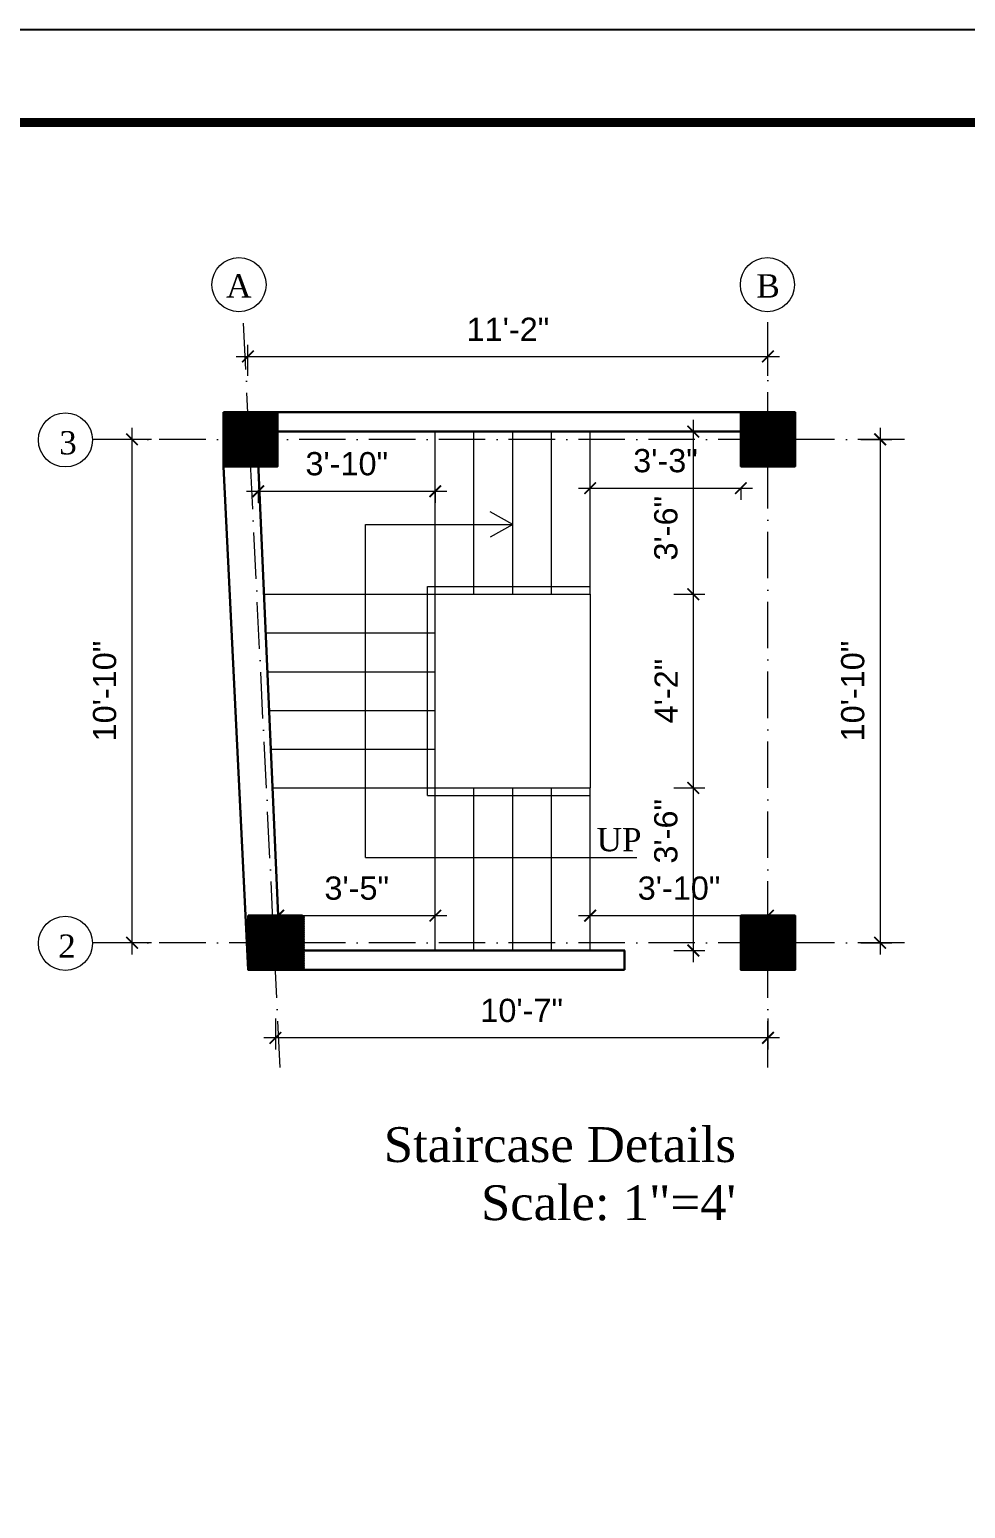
# Model space of a CAD drawing. Header units: inches. Extents: x -4737 to 13205, y 2479 to 13285.
# Drawn here: x 11525 to 12008, y 10555 to 11319 of the extents above; entities that cross this region are included whole.
import ezdxf

# ---------------------------------------------------------------- set-up
doc = ezdxf.new("R2010")
doc.units = ezdxf.units.IN
doc.header["$MEASUREMENT"] = 0
doc.linetypes.add('ACAD_ISO10W100', pattern=[18, 12, -3, 0, -3])
doc.linetypes.add('HIDDEN', pattern=[0.375, 0.25, -0.125])
for name, color, linetype, lineweight in [('CL', 30, 'ACAD_ISO10W100', 13), ('Door', 205, 'Continuous', 13), ('hatch-.09', 8, 'Continuous', 9), ('ns_DIMS', 1, 'Continuous', 0), ('ns_TEXT', 7, 'Continuous', 13), ('stair', 201, 'Continuous', 13), ('Text', 7, 'Continuous', 13), ('WALL', 12, 'Continuous', 30)]:
    doc.layers.add(name, color=color, linetype=linetype, lineweight=lineweight)
doc.styles.add('arial 1000', font='arial.ttf')
doc.styles.add('samar', font='times.ttf')
doc.styles.get("Standard").update_dxf_attribs({"font": 'arial.ttf'})
doc.dimstyles.new("1-8'", dxfattribs={"dimtxt": 6, "dimasz": 3, "dimexe": 3, "dimexo": 6, "dimgap": 4, "dimtad": 1, "dimdec": 0, "dimzin": 0, "dimdsep": 46, "dimlunit": 4, "dimtxsty": 'arial 1000', "dimblk": 'ARCHTICK', "dimcen": 8, "dimdle": 3, "dimclrt": 7, "dimazin": 0, "dimtfac": 1, "dimtdec": 0, "dimtix": 1, "dimtmove": 2, "dimatfit": 3, "dimfxl": 5, "dimfxlon": 1, "dimarcsym": 0})

# ---------------------------------------------------------------- blocks, each defined once
blk = doc.blocks.new('_ArchTick')
at = {"color": 0, "const_width": 0.15}
blk.add_lwpolyline([(-0.5, -0.5), (0.5, 0.5)], dxfattribs=at)
blk = doc.blocks.new('*D182')
at = {"layer": 'Defpoints', "color": 0, "transparency": 16777216}
for p in [(13000.9, 1501.2), (12866.55, 1486.79), (13000.9, 1486.79)]:
    blk.add_point(p, dxfattribs=at)
at = {"layer": 'ns_DIMS', "color": 0, "lineweight": -2, "transparency": 16777216}
for p, q in [((12863.55, 1501.2), (13003.9, 1501.2)), ((12866.55, 1496.2), (12866.55, 1504.2)), ((13000.9, 1496.2), (13000.9, 1504.2))]:
    blk.add_line(p, q, dxfattribs=at)
at = {"layer": 'ns_DIMS', "color": 0, "lineweight": -2, "transparency": 16777216, "xscale": 3, "yscale": 3, "zscale": 3, "rotation": 180}
blk.add_blockref('_ArchTick', (12866.55, 1501.2), dxfattribs=at)
at = {"layer": 'ns_DIMS', "color": 0, "lineweight": -2, "transparency": 16777216, "xscale": 3, "yscale": 3, "zscale": 3}
blk.add_blockref('_ArchTick', (13000.9, 1501.2), dxfattribs=at)
at = {"layer": 'ns_DIMS', "color": 7, "transparency": 16777216, "insert": (12933.73, 1508.21), "char_height": 6, "attachment_point": 5, "style": 'arial 1000'}
blk.add_mtext('11\'-2"', dxfattribs=at)
blk = doc.blocks.new('*D183')
at = {"layer": 'Defpoints', "color": 0, "transparency": 16777216}
for p in [(13007.9, 1479.79), (13007.9, 1349.79), (13029.89, 1349.79)]:
    blk.add_point(p, dxfattribs=at)
at = {"layer": 'ns_DIMS', "color": 0, "lineweight": -2, "transparency": 16777216}
for p, q in [((13029.89, 1482.79), (13029.89, 1346.79)), ((13024.89, 1479.79), (13032.89, 1479.79)), ((13024.89, 1349.79), (13032.89, 1349.79))]:
    blk.add_line(p, q, dxfattribs=at)
at = {"layer": 'ns_DIMS', "color": 0, "lineweight": -2, "transparency": 16777216, "xscale": 3, "yscale": 3, "zscale": 3}
for p, rotation in [((13029.89, 1479.79), 90), ((13029.89, 1349.79), 270)]:
    blk.add_blockref('_ArchTick', p, dxfattribs=dict(at, rotation=rotation))
at = {"layer": 'ns_DIMS', "color": 7, "transparency": 16777216, "insert": (13022.83, 1414.79), "char_height": 6, "attachment_point": 5, "rotation": 90, "style": 'arial 1000'}
blk.add_mtext('10\'-10"', dxfattribs=at)
blk = doc.blocks.new('*D184')
at = {"layer": 'Defpoints', "color": 0, "transparency": 16777216}
for p in [(12873.65, 1342.79), (13000.9, 1342.79), (12873.65, 1325.22)]:
    blk.add_point(p, dxfattribs=at)
at = {"layer": 'ns_DIMS', "color": 0, "lineweight": -2, "transparency": 16777216}
for p, q in [((12873.65, 1330.22), (12873.65, 1322.22)), ((13000.9, 1330.22), (13000.9, 1322.22)), ((13003.9, 1325.22), (12870.65, 1325.22))]:
    blk.add_line(p, q, dxfattribs=at)
at = {"layer": 'ns_DIMS', "color": 0, "lineweight": -2, "transparency": 16777216, "xscale": 3, "yscale": 3, "zscale": 3, "rotation": 180}
blk.add_blockref('_ArchTick', (12873.65, 1325.22), dxfattribs=at)
at = {"layer": 'ns_DIMS', "color": 0, "lineweight": -2, "transparency": 16777216, "xscale": 3, "yscale": 3, "zscale": 3}
blk.add_blockref('_ArchTick', (13000.9, 1325.22), dxfattribs=at)
at = {"layer": 'ns_DIMS', "color": 7, "transparency": 16777216, "insert": (12937.28, 1332.28), "char_height": 6, "attachment_point": 5, "style": 'arial 1000'}
blk.add_mtext('10\'-7"', dxfattribs=at)
blk = doc.blocks.new('*D185')
at = {"layer": 'Defpoints', "color": 0, "transparency": 16777216}
for p in [(12836.62, 1479.79), (12860.24, 1479.79), (12866.64, 1349.79)]:
    blk.add_point(p, dxfattribs=at)
at = {"layer": 'ns_DIMS', "color": 0, "lineweight": -2, "transparency": 16777216}
for p, q in [((12836.62, 1346.79), (12836.62, 1482.79)), ((12841.62, 1479.79), (12833.62, 1479.79)), ((12841.62, 1349.79), (12833.62, 1349.79))]:
    blk.add_line(p, q, dxfattribs=at)
at = {"layer": 'ns_DIMS', "color": 0, "lineweight": -2, "transparency": 16777216, "xscale": 3, "yscale": 3, "zscale": 3}
for p, rotation in [((12836.62, 1479.79), 90), ((12836.62, 1349.79), 270)]:
    blk.add_blockref('_ArchTick', p, dxfattribs=dict(at, rotation=rotation))
at = {"layer": 'ns_DIMS', "color": 7, "transparency": 16777216, "insert": (12829.56, 1414.79), "char_height": 6, "attachment_point": 5, "rotation": 90, "style": 'arial 1000'}
blk.add_mtext('10\'-10"', dxfattribs=at)
blk = doc.blocks.new('*D186')
at = {"layer": 'Defpoints', "color": 0, "transparency": 16777216}
for p in [(12954.96, 1481.79), (12954.96, 1439.79), (12981.61, 1439.79)]:
    blk.add_point(p, dxfattribs=at)
at = {"layer": 'ns_DIMS', "color": 0, "lineweight": -2, "transparency": 16777216}
for p, q in [((12976.61, 1481.79), (12984.61, 1481.79)), ((12981.61, 1484.79), (12981.61, 1436.79)), ((12976.61, 1439.79), (12984.61, 1439.79))]:
    blk.add_line(p, q, dxfattribs=at)
at = {"layer": 'ns_DIMS', "color": 0, "lineweight": -2, "transparency": 16777216, "xscale": 3, "yscale": 3, "zscale": 3}
for p, rotation in [((12981.61, 1481.79), 90), ((12981.61, 1439.79), 270)]:
    blk.add_blockref('_ArchTick', p, dxfattribs=dict(at, rotation=rotation))
at = {"layer": 'ns_DIMS', "color": 7, "transparency": 16777216, "insert": (12974.55, 1456.84), "char_height": 6, "attachment_point": 5, "rotation": 90, "style": 'arial 1000'}
blk.add_mtext('3\'-6"', dxfattribs=at)
blk = doc.blocks.new('*D187')
at = {"layer": 'Defpoints', "color": 0, "transparency": 16777216}
for p in [(12954.96, 1439.79), (12954.96, 1389.79), (12981.61, 1389.79)]:
    blk.add_point(p, dxfattribs=at)
at = {"layer": 'ns_DIMS', "color": 0, "lineweight": -2, "transparency": 16777216}
for p, q in [((12976.61, 1439.79), (12984.61, 1439.79)), ((12981.61, 1442.79), (12981.61, 1386.79)), ((12976.61, 1389.79), (12984.61, 1389.79))]:
    blk.add_line(p, q, dxfattribs=at)
at = {"layer": 'ns_DIMS', "color": 0, "lineweight": -2, "transparency": 16777216, "xscale": 3, "yscale": 3, "zscale": 3}
for p, rotation in [((12981.61, 1439.79), 90), ((12981.61, 1389.79), 270)]:
    blk.add_blockref('_ArchTick', p, dxfattribs=dict(at, rotation=rotation))
at = {"layer": 'ns_DIMS', "color": 7, "transparency": 16777216, "insert": (12974.6, 1414.79), "char_height": 6, "attachment_point": 5, "rotation": 90, "style": 'arial 1000'}
blk.add_mtext('4\'-2"', dxfattribs=at)
blk = doc.blocks.new('*D188')
at = {"layer": 'Defpoints', "color": 0, "transparency": 16777216}
for p in [(12954.96, 1389.79), (12954.96, 1347.79), (12981.61, 1347.79)]:
    blk.add_point(p, dxfattribs=at)
at = {"layer": 'ns_DIMS', "color": 0, "lineweight": -2, "transparency": 16777216}
for p, q in [((12981.61, 1392.79), (12981.61, 1344.79)), ((12976.61, 1389.79), (12984.61, 1389.79)), ((12976.61, 1347.79), (12984.61, 1347.79))]:
    blk.add_line(p, q, dxfattribs=at)
at = {"layer": 'ns_DIMS', "color": 0, "lineweight": -2, "transparency": 16777216, "xscale": 3, "yscale": 3, "zscale": 3}
for p, rotation in [((12981.61, 1389.79), 90), ((12981.61, 1347.79), 270)]:
    blk.add_blockref('_ArchTick', p, dxfattribs=dict(at, rotation=rotation))
at = {"layer": 'ns_DIMS', "color": 7, "transparency": 16777216, "insert": (12974.55, 1378.58), "char_height": 6, "attachment_point": 5, "rotation": 90, "style": 'arial 1000'}
blk.add_mtext('3\'-6"', dxfattribs=at)
blk = doc.blocks.new('*D189')
at = {"layer": 'Defpoints', "color": 0, "transparency": 16777216}
for p in [(12869.22, 1472.79), (12914.96, 1472.79), (12914.96, 1466.39)]:
    blk.add_point(p, dxfattribs=at)
at = {"layer": 'ns_DIMS', "color": 0, "lineweight": -2, "transparency": 16777216}
for p, q in [((12869.22, 1466.79), (12869.22, 1463.39)), ((12914.96, 1466.79), (12914.96, 1463.39)), ((12866.22, 1466.39), (12917.96, 1466.39))]:
    blk.add_line(p, q, dxfattribs=at)
at = {"layer": 'ns_DIMS', "color": 0, "lineweight": -2, "transparency": 16777216, "xscale": 3, "yscale": 3, "zscale": 3, "rotation": 180}
blk.add_blockref('_ArchTick', (12869.22, 1466.39), dxfattribs=at)
at = {"layer": 'ns_DIMS', "color": 0, "lineweight": -2, "transparency": 16777216, "xscale": 3, "yscale": 3, "zscale": 3}
blk.add_blockref('_ArchTick', (12914.96, 1466.39), dxfattribs=at)
at = {"layer": 'ns_DIMS', "color": 7, "transparency": 16777216, "insert": (12892.09, 1473.46), "char_height": 6, "attachment_point": 5, "style": 'arial 1000'}
blk.add_mtext('3\'-10"', dxfattribs=at)
blk = doc.blocks.new('*D190')
at = {"layer": 'Defpoints', "color": 0, "transparency": 16777216}
for p in [(12874.39, 1356.79), (12914.96, 1356.79), (12914.96, 1356.79)]:
    blk.add_point(p, dxfattribs=at)
at = {"layer": 'ns_DIMS', "color": 0, "lineweight": -2, "transparency": 16777216}
for p, q in [((12874.39, 1356.79), (12874.39, 1359.79)), ((12914.96, 1356.79), (12914.96, 1359.79)), ((12871.39, 1356.79), (12917.96, 1356.79))]:
    blk.add_line(p, q, dxfattribs=at)
at = {"layer": 'ns_DIMS', "color": 0, "lineweight": -2, "transparency": 16777216, "xscale": 3, "yscale": 3, "zscale": 3, "rotation": 180}
blk.add_blockref('_ArchTick', (12874.39, 1356.79), dxfattribs=at)
at = {"layer": 'ns_DIMS', "color": 0, "lineweight": -2, "transparency": 16777216, "xscale": 3, "yscale": 3, "zscale": 3}
blk.add_blockref('_ArchTick', (12914.96, 1356.79), dxfattribs=at)
at = {"layer": 'ns_DIMS', "color": 7, "transparency": 16777216, "insert": (12894.67, 1363.86), "char_height": 6, "attachment_point": 5, "style": 'arial 1000'}
blk.add_mtext('3\'-5"', dxfattribs=at)
blk = doc.blocks.new('*D191')
at = {"layer": 'Defpoints', "color": 0, "transparency": 16777216}
for p in [(12993.9, 1472.79), (12993.9, 1467.19), (12954.96, 1428.12)]:
    blk.add_point(p, dxfattribs=at)
at = {"layer": 'ns_DIMS', "color": 0, "lineweight": -2, "transparency": 16777216}
for p, q in [((12951.96, 1467.19), (12996.9, 1467.19)), ((12954.96, 1462.19), (12954.96, 1470.19)), ((12993.9, 1467.19), (12993.9, 1464.19))]:
    blk.add_line(p, q, dxfattribs=at)
at = {"layer": 'ns_DIMS', "color": 0, "lineweight": -2, "transparency": 16777216, "xscale": 3, "yscale": 3, "zscale": 3, "rotation": 180}
blk.add_blockref('_ArchTick', (12954.96, 1467.19), dxfattribs=at)
at = {"layer": 'ns_DIMS', "color": 0, "lineweight": -2, "transparency": 16777216, "xscale": 3, "yscale": 3, "zscale": 3}
blk.add_blockref('_ArchTick', (12993.9, 1467.19), dxfattribs=at)
at = {"layer": 'ns_DIMS', "color": 7, "transparency": 16777216, "insert": (12974.43, 1474.25), "char_height": 6, "attachment_point": 5, "style": 'arial 1000'}
blk.add_mtext('3\'-3"', dxfattribs=at)
blk = doc.blocks.new('*D192')
at = {"layer": 'Defpoints', "color": 0, "transparency": 16777216}
for p in [(13000.9, 1356.79), (13000.9, 1356.79), (12954.96, 1347.79)]:
    blk.add_point(p, dxfattribs=at)
at = {"layer": 'ns_DIMS', "color": 0, "lineweight": -2, "transparency": 16777216}
for p, q in [((12954.96, 1353.79), (12954.96, 1359.79)), ((13000.9, 1356.79), (13000.9, 1359.79)), ((12951.96, 1356.79), (13003.9, 1356.79))]:
    blk.add_line(p, q, dxfattribs=at)
at = {"layer": 'ns_DIMS', "color": 0, "lineweight": -2, "transparency": 16777216, "xscale": 3, "yscale": 3, "zscale": 3, "rotation": 180}
blk.add_blockref('_ArchTick', (12954.96, 1356.79), dxfattribs=at)
at = {"layer": 'ns_DIMS', "color": 0, "lineweight": -2, "transparency": 16777216, "xscale": 3, "yscale": 3, "zscale": 3}
blk.add_blockref('_ArchTick', (13000.9, 1356.79), dxfattribs=at)
at = {"layer": 'ns_DIMS', "color": 7, "transparency": 16777216, "insert": (12977.93, 1363.86), "char_height": 6, "attachment_point": 5, "style": 'arial 1000'}
blk.add_mtext('3\'-10"', dxfattribs=at)
blk = doc.blocks.new('daas')
at = {"layer": 'hatch-.09'}
h = blk.add_hatch(dxfattribs=at)
h.set_pattern_fill('ANSI31', color=256)
h.set_pattern_definition([(45, (-2572.1533, 1196.65596), (-0.0883883476, 0.0883883476), [])])
h.paths.add_polyline_path([(12874.24, 1486.79), (12860.24, 1486.79), (12860.24, 1472.79), (12874.24, 1472.79)])
h = blk.add_hatch(dxfattribs=at)
h.set_pattern_fill('ANSI31', color=256)
h.set_pattern_definition([(45, (-2438.48687, 1196.65596), (-0.0883883476, 0.0883883476), [])])
h.paths.add_polyline_path([(13007.9, 1486.79), (12993.9, 1486.79), (12993.9, 1472.79), (13007.9, 1472.79)])
h = blk.add_hatch(dxfattribs=at)
h.set_pattern_fill('ANSI31', color=256)
h.set_pattern_definition([(45, (-2565.20718, 1066.65596), (-0.0883883476, 0.0883883476), [])])
h.paths.add_polyline_path([(12881.18, 1356.79), (12866.64, 1356.79), (12866.64, 1342.79), (12881.18, 1342.79)])
h = blk.add_hatch(dxfattribs=at)
h.set_pattern_fill('ANSI31', color=256)
h.set_pattern_definition([(45, (-2438.48687, 1066.65596), (-0.0883883476, 0.0883883476), [])])
h.paths.add_polyline_path([(13007.9, 1356.79), (12993.9, 1356.79), (12993.9, 1342.79), (13007.9, 1342.79)])
at = {"layer": 'CL'}
for p, q in [((12874.89, 1317.56), (12865.27, 1512.82)), ((13000.9, 1317.56), (13000.9, 1512.75)), ((13036.16, 1479.79), (12826.41, 1479.79)), ((13036.16, 1349.79), (12826.41, 1349.79))]:
    blk.add_line(p, q, dxfattribs=at)
at = {"layer": 'Door'}
blk.add_line((12954.96, 1439.79), (12954.96, 1389.79), dxfattribs=at)
at = {"layer": 'ns_DIMS'}
for p, q in [((12934.96, 1457.79), (12929.15, 1461.06)), ((12896.96, 1457.79), (12934.96, 1457.79)), ((12896.96, 1371.79), (12896.96, 1457.79)), ((12934.96, 1457.79), (12929.15, 1454.53)), ((12896.96, 1371.79), (12967.07, 1371.79))]:
    blk.add_line(p, q, dxfattribs=at)
at = {"layer": 'ns_DIMS', "linetype": 'HIDDEN', "ltscale": 100}
blk.add_lwpolyline([(12866.64, 1342.79), (12860.24, 1472.79)], dxfattribs=at)
at = {"layer": 'ns_DIMS'}
for centre in [(12864.25, 1519.73), (13000.76, 1519.73), (12819.42, 1479.65), (12819.42, 1349.65)]:
    blk.add_circle(centre, 6.99, dxfattribs=at)
at = {"layer": 'stair', "linetype": 'ByBlock', "ltscale": 5}
for p, q in [((12914.96, 1347.79), (12914.96, 1481.79)), ((12924.96, 1439.79), (12924.96, 1481.79)), ((12934.96, 1439.79), (12934.96, 1481.79)), ((12944.96, 1439.79), (12944.96, 1481.79)), ((12954.96, 1439.79), (12954.96, 1481.79)), ((12870.69, 1439.79), (12954.96, 1439.79)), ((12912.96, 1441.79), (12954.96, 1441.79)), ((12912.96, 1387.79), (12912.96, 1441.79)), ((12871.13, 1429.79), (12914.96, 1429.79)), ((12871.58, 1419.79), (12914.96, 1419.79)), ((12872.03, 1409.79), (12914.96, 1409.79)), ((12872.47, 1399.79), (12914.96, 1399.79)), ((12872.92, 1389.79), (12954.96, 1389.79)), ((12912.96, 1387.79), (12954.96, 1387.79)), ((12924.96, 1347.79), (12924.96, 1389.79)), ((12934.96, 1347.79), (12934.96, 1389.79)), ((12944.96, 1347.79), (12944.96, 1389.79)), ((12954.96, 1347.79), (12954.96, 1389.79))]:
    blk.add_line(p, q, dxfattribs=at)
at = {"layer": 'WALL'}
for p, q in [((13005.65, 1486.79), (12868.7, 1486.79)), ((12993.9, 1481.79), (12873.94, 1481.79)), ((12874.39, 1356.79), (12869.17, 1473.79)), ((12866.1, 1353.79), (12866.64, 1342.79)), ((12874.84, 1354.27), (12875.54, 1342.79)), ((12880.1, 1347.79), (12963.9, 1347.79)), ((12963.88, 1342.79), (12963.88, 1347.79)), ((12963.88, 1342.79), (12879.85, 1342.79))]:
    blk.add_line(p, q, dxfattribs=at)
for points in [[(12860.24, 1486.79), (12874.24, 1486.79), (12874.24, 1472.79), (12860.24, 1472.79)], [(12993.9, 1486.79), (13007.9, 1486.79), (13007.9, 1472.79), (12993.9, 1472.79)], [(12866.64, 1356.79), (12880.64, 1356.79), (12880.64, 1342.79), (12866.64, 1342.79)], [(12993.9, 1356.79), (13007.9, 1356.79), (13007.9, 1342.79), (12993.9, 1342.79)]]:
    blk.add_lwpolyline(points, close=True, dxfattribs=at)
for points in [[(13007.9, 1481.75), (13007.9, 1486.79)], [(12860.24, 1472.79), (12866.64, 1342.79)]]:
    blk.add_lwpolyline(points, dxfattribs=at)
at = {"layer": 'ns_DIMS', "char_height": 6, "attachment_point": 1}
for s, insert in [('\\pi7.75541;{\\fTimes New Roman|b0|i0|c0|p18;A}', (12853.18, 1522.42)), ('\\pi8.23125;{\\fTimes New Roman|b0|i0|c0|p18;B}', (12989.69, 1522.42)), ('\\pi9.20241;{\\fTimes New Roman|b0|i0|c0|p18;3}', (12808.61, 1481.92)), ('\\pi8.93421;{\\fTimes New Roman|b0|i0|c0|p18;2}', (12808.61, 1351.92))]:
    blk.add_mtext_dynamic_manual_height_columns(s, width=21.7401, gutter_width=72, heights=[4.46], dxfattribs=dict(at, insert=insert))
at = {"layer": 'ns_TEXT', "insert": (12951.25, 1379.42), "char_height": 6, "attachment_point": 1}
blk.add_mtext_dynamic_manual_height_columns('\\pi5.38698;{\\fTimes New Roman|b0|i0|c0|p18;UP}', width=21.7401, gutter_width=72, heights=[4.46], dxfattribs=at)
at = {"layer": 'ns_DIMS'}
for base, p1, p2, picture, middle in [((13000.9, 1501.2), (12866.55, 1486.79), (13000.9, 1486.79), '*D182', (12933.73, 1508.21)), ((12993.9, 1467.19), (12954.96, 1428.12), (12993.9, 1472.79), '*D191', (12974.43, 1474.25)), ((12914.96, 1466.39), (12869.22, 1472.79), (12914.96, 1472.79), '*D189', (12892.09, 1473.46)), ((12914.96, 1356.79), (12874.39, 1356.79), (12914.96, 1356.79), '*D190', (12894.67, 1363.86)), ((13000.9, 1356.79), (12954.96, 1347.79), (13000.9, 1356.79), '*D192', (12977.93, 1363.86)), ((12873.65, 1325.22), (13000.9, 1342.79), (12873.65, 1342.79), '*D184', (12937.28, 1332.28))]:
    dim = blk.add_linear_dim(base=base, p1=p1, p2=p2, dimstyle="1-8'", dxfattribs=at)
    dim.commit()
    dim.dimension.update_dxf_attribs({"geometry": picture, "text_midpoint": middle})
for base, p1, p2, picture, middle in [((12836.62, 1479.79), (12866.64, 1349.79), (12860.24, 1479.79), '*D185', (12829.56, 1414.79)), ((13029.89, 1349.79), (13007.9, 1479.79), (13007.9, 1349.79), '*D183', (13022.83, 1414.79)), ((12981.61, 1389.79), (12954.96, 1439.79), (12954.96, 1389.79), '*D187', (12974.6, 1414.79))]:
    dim = blk.add_linear_dim(base=base, p1=p1, p2=p2, angle=90, dimstyle="1-8'", dxfattribs=at)
    dim.commit()
    dim.dimension.update_dxf_attribs({"geometry": picture, "text_midpoint": middle})
for base, p1, p2, picture, middle in [((12981.61, 1439.79), (12954.96, 1481.79), (12954.96, 1439.79), '*D186', (12974.55, 1456.84)), ((12981.61, 1347.79), (12954.96, 1389.79), (12954.96, 1347.79), '*D188', (12974.55, 1378.58))]:
    dim = blk.add_linear_dim(base=base, p1=p1, p2=p2, angle=90, dimstyle="1-8'", dxfattribs=at)
    dim.commit()
    dim.dimension.update_dxf_attribs({"geometry": picture, "text_midpoint": middle, "dimtype": 128})

msp = doc.modelspace()

# ---------------------------------------------------------------- linework, layer by layer
msp.add_lwpolyline([(9824.03, 9073.79), (9824.03, 11318.83), (12998.83, 11318.83), (12998.83, 9073.79)], close=True)
at = {"const_width": 4.8}
msp.add_lwpolyline([(12950.83, 9121.79), (12950.83, 11270.83), (9968.03, 11270.83), (9968.03, 9121.79)], close=True, dxfattribs=at)

# ---------------------------------------------------------------- block references
at = {"layer": 'ns_DIMS', "xscale": 2, "yscale": 2, "zscale": 2}
msp.add_blockref('daas', (-14095.64, 8147.61), dxfattribs=at)

# ---------------------------------------------------------------- texts
at = {"layer": 'Text', "insert": (11889.63, 10751.95), "char_height": 18, "width": 213.3905, "attachment_point": 3, "style": 'samar'}
msp.add_mtext('Staircase Details\\PScale: 1"=4\' ', dxfattribs=at)

doc.saveas('drawing.dxf')
